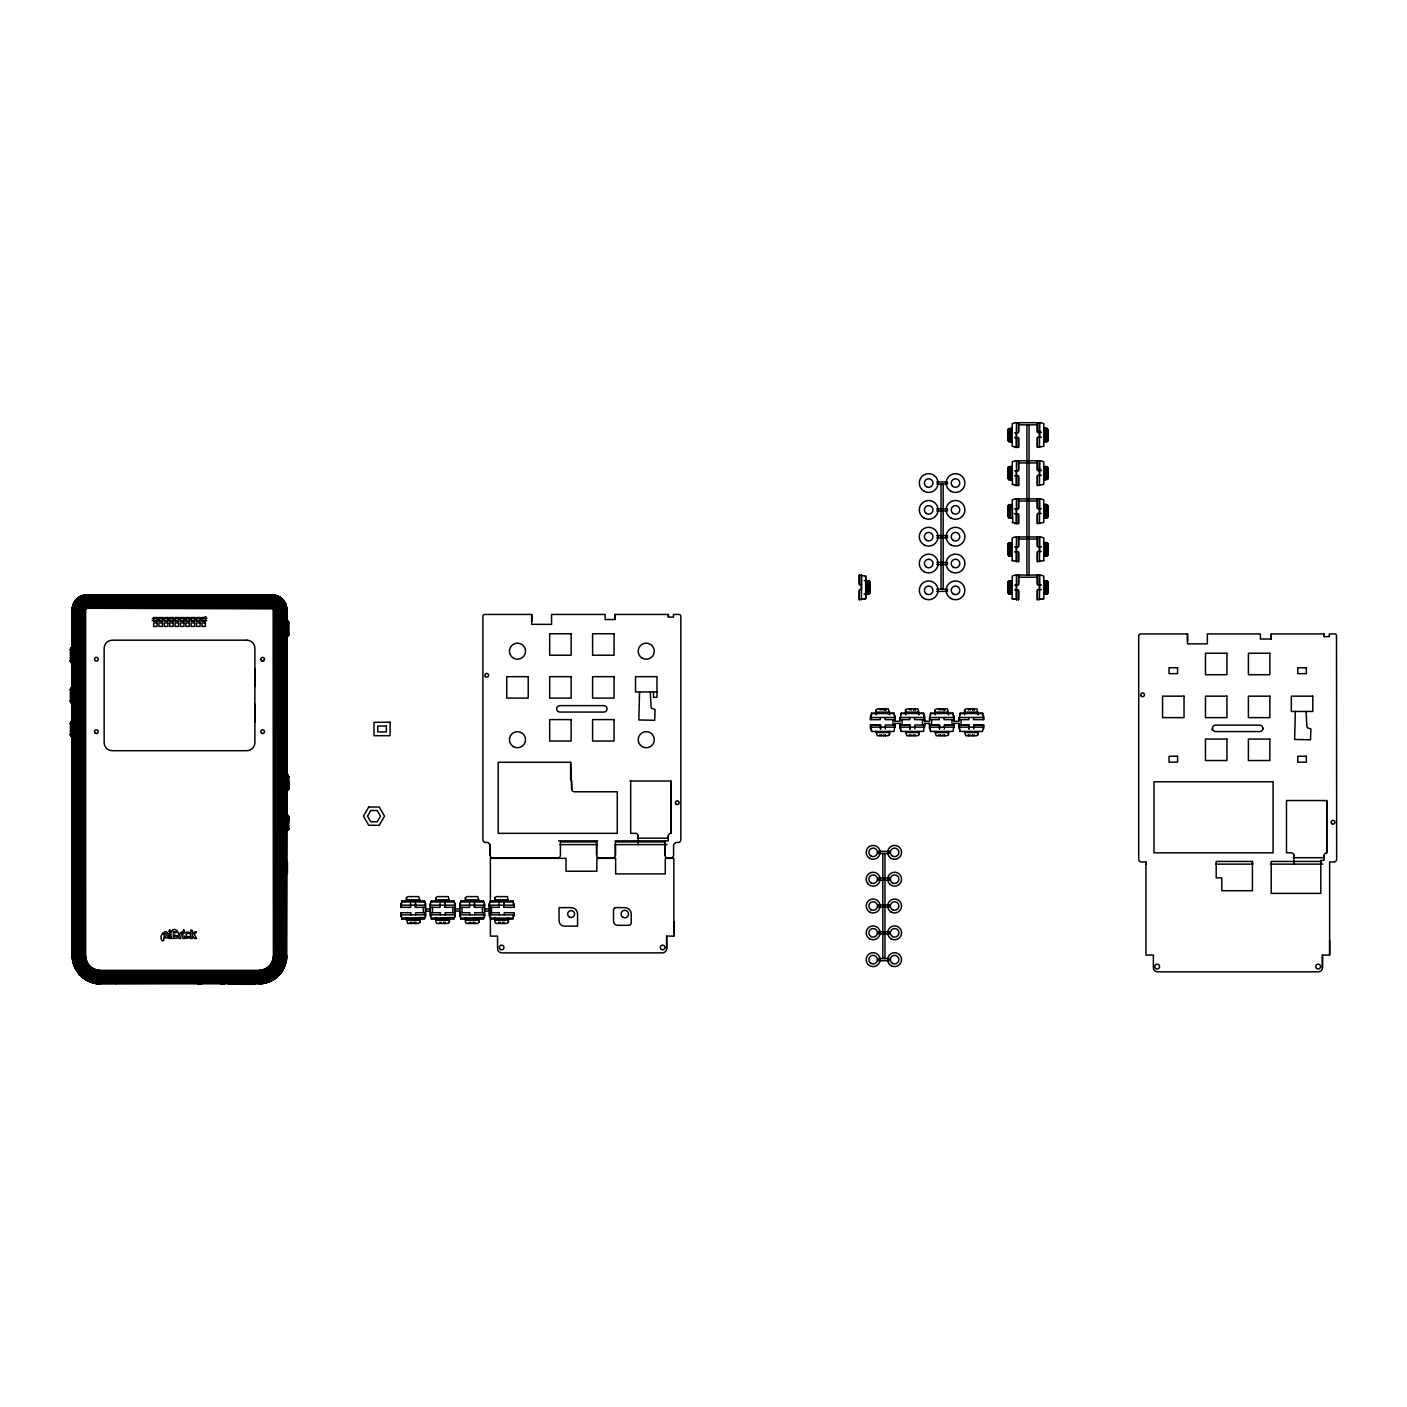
<?xml version="1.0" encoding="UTF-8"?>
<svg xmlns="http://www.w3.org/2000/svg" width="1407" height="1407" viewBox="0 0 1407 1407"><rect width="100%" height="100%" fill="white"/><g stroke="black" fill="none" stroke-linecap="round" stroke-linejoin="round"><path stroke-width="1.5" d="M74.378 740.768L74.378 717.165M74.378 707.246L74.378 683.644M74.378 667.006L74.378 643.404M254.896 722.002L254.896 704.291M254.896 686.598L254.896 668.888M273.38 956.355L273.169 608.862L86.988 608.264L85.634 609.618L85.651 956.355C85.88 963.689 92.334 970.144 99.668 970.355L259.38 970.355C266.714 970.144 273.169 963.689 273.38 956.355L286.764 957.006C286.395 971.551 273.204 984.144 258.642 983.792L100.389 983.792C85.352 984.144 71.845 970.707 72.232 955.634L72.302 609.618C71.95 601.721 79.144 594.651 86.988 594.862L274.224 595.02L281.418 598.204L285.691 603.972L287.028 621.261L288.699 622.896L286.553 623.319M286.553 774.571L288.646 777.033L286.553 776.084L286.465 635.894L288.699 634.047L286.553 634.047M286.553 622.158L288.646 622.879L286.553 620.698L286.764 608.598L286.799 609.618L274.066 609.618L272.202 607.613L86.988 607.613L85.211 608.686L84.983 955.634C84.772 963.865 92.159 971.252 100.389 971.041L258.642 971.041C266.89 971.252 274.259 963.865 274.066 955.634L274.066 609.618M286.553 776.084L286.553 634.645C291.39 633.097 284.794 639.956 288.699 634.276M286.272 607.648L287.028 621.261M286.782 828.6L286.518 956.989M286.817 827.685L286.817 818.03M286.817 787.445L286.817 777.79M287.028 776.119L286.553 620.628M286.817 633.22L286.817 623.565M286.272 874.363L287.345 873.272L287.345 862.28L286.272 860.943M286.553 817.485L288.699 817.485L286.553 814.811M287.485 776.189L287.485 774.782L287.485 790.453L286.553 790.664L288.699 788.518L286.553 787.99M288.699 623.195L288.699 634.575L287.485 636.509C285.867 626.994 291.108 622.281 287.028 620.698M286.553 828.213L288.699 828.213L286.553 830.904M288.699 817.361L287.485 815.022L287.485 830.693L288.699 828.547L286.553 830.833M288.699 777.262C285.111 768.574 291.284 786.302 288.488 789.45L288.646 788.201L287.485 790.453L288.699 788.5L287.89 790.136L287.89 775.046L288.699 777.139L286.553 777.262M287.89 634.539L287.89 636.263L287.89 621.103L288.646 622.527L286.553 621.648M288.224 828.635C284.812 833.876 292.287 814.161 286.553 814.882M288.224 817.08L288.224 815.62L288.224 830.095L288.699 828.459M288.224 788.395L288.224 789.855L288.224 775.38L288.224 776.84M288.224 634.469L288.224 635.929L288.224 621.437L288.224 622.896M288.488 828.547L288.488 829.69L288.488 816.025L288.488 817.168M288.488 776.928C288.998 775.978 288.558 776.33 286.553 775.574M288.488 634.381L288.488 635.507L288.488 621.859L288.488 622.984M410.598 903.329L410.598 907.339L400.819 907.339L401.892 900.902L424.422 900.902L425.494 903.593L425.494 916.467L424.422 919.14L401.892 919.14L400.819 912.703L410.879 912.703L410.879 914.849M400.819 907.339L400.819 903.593M401.892 919.07L401.892 918.067L424.422 917.54M406.447 900.902L406.447 897.684L407.784 896.611L418.794 896.611L419.866 900.902M415.434 907.339L415.434 903.329L415.434 907.339L425.494 907.339L425.494 903.593M419.849 920.213L419.849 917.54L419.849 922.359L418.512 923.432L407.52 923.432L406.447 917.54L406.447 920.213L419.866 920.213L419.866 922.359M424.422 902.52L424.422 900.99M430.313 916.467L430.313 903.593L431.386 900.902L453.916 900.902L454.989 903.593L454.989 916.467L453.916 919.14L431.386 919.14L430.313 912.703L440.373 912.703L440.373 914.849M430.313 903.593L430.313 907.339L440.11 907.339L440.11 903.329M431.386 919.07L431.386 918.067L453.916 917.54M435.959 900.902L435.959 897.684L437.296 896.611L448.288 896.611L449.361 900.902M444.946 907.339L444.946 903.329L444.946 907.339L454.989 907.339L454.989 903.593M449.361 922.359L449.361 920.213L435.959 920.213L435.959 917.54L435.959 922.359L437.032 923.432L448.024 923.432L449.361 922.359L449.361 917.54M453.916 902.52L453.916 900.99M459.825 916.467L459.825 903.593L460.898 900.902L483.428 900.902L484.5 903.593L484.5 916.467L483.428 919.14L460.898 919.14L459.825 912.703L469.885 912.703L469.885 914.849M459.825 903.593L459.825 907.339L469.621 907.339L469.621 903.329M460.898 919.07L460.898 918.067L483.428 917.54M465.453 900.902L465.453 897.684L466.807 896.611L477.8 896.611L478.872 900.902M474.44 907.339L474.44 903.329L474.44 907.339L484.5 907.339L484.5 903.593M478.872 922.359L478.872 920.213L465.453 920.213L465.453 917.54L465.453 922.359L466.526 923.432L477.536 923.432L478.872 922.359L478.872 917.54M483.428 902.52L483.428 900.99M490.41 917.54L489.337 912.703L499.379 912.703L499.379 914.849M503.952 907.339L503.952 903.329L503.952 907.339L514.012 907.339L512.939 900.902L490.41 900.902L489.337 903.593L489.337 916.467M665.019 841.931L615.404 841.931L615.404 855.227A2.691 2.691 0 0 1 612.713 857.918L599.312 857.918A2.691 2.691 0 0 1 596.621 855.227L596.621 841.931L560.408 841.931L560.408 855.227A2.691 2.691 0 0 1 557.735 857.918L492.819 857.918A2.691 2.691 0 0 1 490.128 855.227L490.128 844.622L487.983 842.476L485.573 842.476A2.691 2.691 0 0 1 482.9 839.786L482.9 616.319A1.882 1.882 0 0 1 484.764 614.437L531.705 614.437L531.705 624.356L551.562 624.356L551.562 614.437L605.151 614.437L605.151 619.537L614.912 619.537L614.912 614.437L668.378 614.437L668.378 617.128L673.478 617.128L673.478 614.437L678.965 614.437A1.882 1.882 0 0 1 680.847 616.319L680.847 839.786A2.691 2.691 0 0 1 678.156 842.476L675.747 842.476L673.601 844.622L673.601 855.227A2.691 2.691 0 0 1 670.928 857.918L667.709 857.918A2.691 2.691 0 0 1 665.019 855.227L665.019 840.858L665.019 855.227M494.965 900.902L494.965 897.684L496.302 896.611L507.294 896.611L508.367 900.902M508.367 922.359L508.367 920.213L494.965 920.213L494.965 917.54L494.965 922.359L496.038 923.432L507.03 923.432L508.367 922.359L508.367 917.54M512.939 917.54L512.939 919.14L490.41 919.14L490.41 918.067L512.939 918.067L514.012 912.703L504.216 912.703L504.216 914.849M512.939 902.52L512.939 900.902M514.012 907.339L514.012 903.593M531.705 621.683L531.705 614.437M570.609 779.97L570.609 762.277L498.184 762.277L498.184 833.349L617.268 833.349L617.268 791.772L574.355 791.772A2.691 2.691 0 0 1 571.682 789.098L570.609 762.277M596.621 855.227L596.621 841.931M614.912 619.537L614.912 614.437M615.404 855.227L615.404 844.622M630.688 781.043L630.688 833.349L635.507 833.349A2.691 2.691 0 0 1 638.198 836.039L638.198 844.622M490.375 905.862L490.375 936.112L497.568 936.112L497.568 948.582A4.291 4.291 0 0 0 501.859 952.873L662.363 952.873A4.291 4.291 0 0 0 666.654 948.582L666.654 936.112L673.847 936.112L673.847 921.638M629.931 781.043L670.928 781.043L670.928 833.349A2.691 2.691 0 0 0 668.237 836.039L668.237 838.185L637.564 838.185M668.378 617.128L668.378 614.437M864.144 598.643L865.745 598.643L865.674 576.114L865.745 598.643L859.308 599.716L859.308 589.656L861.453 589.656L861.453 575.041L861.453 599.716M859.308 583.764L859.308 575.041L865.428 576.114M864.144 594.088L870.036 593.015L870.036 582.023L868.963 580.669L864.144 580.669M870.458 728.756L870.458 725.01L880.518 725.01L880.518 729.019L880.518 725.01L870.458 725.01L871.531 731.447L894.061 731.447L895.133 723.391L899.97 723.391L901.043 731.447L923.572 731.447L924.645 723.391L929.482 723.391L930.555 731.447L953.084 731.447L954.157 723.391L958.976 723.391L960.049 731.447L982.578 731.447L983.651 725.01L973.873 725.01L973.873 729.019M880.254 717.5L880.254 719.645L870.458 719.645L871.531 713.279L894.078 713.191L895.133 721.246L899.97 721.246L901.043 713.279L923.572 713.191L924.645 721.246L929.482 721.246L930.555 713.279L953.084 713.191L954.157 721.246L958.976 721.246L960.049 713.279L982.578 713.191L983.651 719.645L973.591 719.645L973.591 717.5M871.531 731.359L871.531 730.374M871.531 714.809L871.531 713.279M876.104 714.809L876.104 709.99L877.44 708.899L888.433 708.899L889.505 714.809M880.114 709.99L880.114 708.899L881.732 708.899L881.732 709.99M883.877 735.738L883.877 734.665M885.091 717.5L885.091 719.645L895.151 719.645M885.478 735.738L885.478 734.665M876.104 731.447L877.177 735.738L888.169 735.738L889.505 734.665L889.505 731.447M894.078 714.809L894.078 713.279M895.133 723.391L895.133 727.155L870.458 727.155M899.97 728.756L899.97 723.391M901.043 731.359L901.043 730.374M901.043 714.809L901.043 713.279M905.598 714.809L905.598 709.99L906.952 708.899L917.944 708.899L919.017 714.809M909.626 709.99L909.626 708.899L911.244 708.899L911.244 709.99M913.389 735.738L913.389 734.665M914.585 717.5L914.585 719.645L924.645 719.645M914.99 735.738L914.99 734.665M905.598 731.447L906.671 735.738L917.681 735.738L919.017 734.665L919.017 731.447M923.572 714.809L923.572 713.279M924.645 723.391L924.645 727.155L899.97 727.155M929.482 728.756L929.482 723.391M930.555 731.359L930.555 730.374M930.555 714.809L930.555 713.279M935.11 714.809L935.11 709.99L936.446 708.899L947.456 708.899L948.511 714.809M939.137 709.99L939.137 708.899L940.738 708.899L940.738 709.99M942.883 735.738L942.883 734.665M944.097 717.5L944.097 719.645L954.157 719.645M944.502 735.738L944.502 734.665M935.11 731.447L936.183 735.738L947.175 735.738L948.511 734.665L948.511 731.447M953.084 714.809L953.084 713.279M954.157 723.391L954.157 727.155L929.482 727.155M958.976 728.756L958.976 723.391M960.049 731.359L960.049 730.374M960.049 714.809L960.049 713.279M964.622 714.809L964.622 709.99L965.958 708.899L976.95 708.899L978.023 714.809M968.632 709.99L968.632 708.899L970.25 708.899L970.25 709.99M972.395 735.738L972.395 734.665M973.996 735.738L973.996 734.665M964.622 731.447L965.694 735.738L976.687 735.738L978.023 734.665L978.023 731.447M982.578 714.809L982.578 713.279M983.651 719.645L983.651 715.882M1012.143 594.106L1008.925 594.106L1007.852 592.752L1007.852 581.759L1012.143 580.686M1012.143 556.011L1008.925 556.011L1007.852 554.675L1007.852 543.665L1012.143 542.592M1012.143 517.917L1008.925 517.917L1007.852 516.58L1007.852 505.588L1012.143 504.515M1012.143 466.421L1007.852 467.493L1007.852 478.486L1008.925 479.822L1012.143 479.822M1012.143 441.745L1008.925 441.745L1007.852 440.409L1007.852 429.399L1012.143 428.326M1008.925 594.106L1008.925 580.686M1008.925 556.011L1008.925 542.592M1008.925 517.917L1008.925 504.515M1008.925 479.84L1008.925 466.421M1008.925 441.745L1008.925 428.326M1018.58 591.01L1018.58 599.734L1012.143 598.661L1012.231 576.131L1014.834 575.058L1041.11 575.058L1043.801 576.131L1043.801 598.661L1037.364 599.734L1037.364 590.747M1013.216 560.566L1012.143 560.566L1012.231 538.037L1014.834 536.964L1041.11 536.964L1043.801 538.037L1043.801 560.566L1037.364 561.639L1037.364 552.652M1012.811 522.489L1012.231 499.942L1014.834 498.869L1041.11 498.869L1043.801 499.942L1043.801 522.472L1037.364 523.562L1037.364 514.575M1012.46 484.395L1012.231 461.865L1014.834 460.793L1041.11 460.793L1043.801 461.865L1043.801 484.395L1037.364 485.468L1037.364 476.481M1016.434 585.119L1016.434 599.734L1016.434 575.058M1016.434 547.024L1016.434 561.639L1016.434 536.964M1016.434 508.929L1016.434 523.545L1016.434 498.869M1016.434 470.853L1016.434 485.468L1016.434 460.793M1016.434 432.758L1016.434 447.373L1016.434 422.698M1012.143 560.566L1018.58 561.639L1018.58 552.916M1018.58 514.839L1018.58 523.545L1012.143 522.489M1018.58 476.744L1018.58 485.468L1012.143 484.395M1018.58 438.65L1018.58 447.373L1012.143 446.3L1012.231 423.771L1014.834 422.698L1041.11 422.698L1043.801 423.771L1043.801 446.3L1037.364 447.373L1037.364 438.386M1026.899 575.023L1026.899 424.808M1029.045 575.023L1029.045 424.808M1037.364 599.734L1037.364 589.674L1041.391 589.674M1037.364 583.764L1037.364 575.058L1037.364 584.837L1041.391 584.837M1037.364 561.639L1037.364 551.579L1041.391 551.579M1037.364 545.687L1037.364 536.946L1037.364 546.76L1041.391 546.76M1037.364 523.562L1037.364 513.502L1041.391 513.502M1037.364 507.593L1037.364 498.869L1037.364 508.666L1041.391 508.666M1037.364 485.468L1037.364 475.408L1041.391 475.408M1037.364 447.373L1037.364 437.313L1041.391 437.313M1037.364 424.879L1037.364 431.421L1040.758 431.421M1039.509 589.674L1039.509 575.058L1039.509 599.734M1039.509 551.579L1039.509 536.964L1039.509 561.639M1039.509 513.502L1039.509 498.869L1039.509 523.545M1039.509 475.408L1039.509 460.793L1039.509 485.468M1039.509 437.313L1039.509 422.698L1039.509 447.373M1045.401 466.421L1045.401 479.822L1045.401 466.421L1048.092 467.757L1048.092 478.749L1043.801 479.84M1043.801 594.106L1047.019 594.106L1047.019 580.686L1043.801 580.686M1043.801 556.011L1047.019 556.011L1047.019 542.592L1043.801 542.592M1043.801 517.917L1047.019 517.917L1047.019 504.515L1043.801 504.515M1047.019 479.822L1047.019 466.421M1043.801 441.745L1047.019 441.745L1047.019 428.326L1043.801 428.326M1047.019 594.106L1048.092 593.033L1048.092 582.023L1047.019 580.686M1047.019 556.011L1048.092 554.938L1048.092 543.946L1047.019 542.592M1047.019 517.917L1048.092 516.844L1048.092 505.852L1047.019 504.515M1047.019 441.745L1048.092 440.672L1048.092 429.663L1047.019 428.326M1145.931 864.127L1145.931 861.981L1141.376 861.981A2.691 2.691 0 0 1 1138.703 859.29L1138.703 635.823A1.882 1.882 0 0 1 1140.567 633.941L1187.508 633.941L1187.508 643.861L1207.364 643.861L1207.364 633.941L1260.408 633.941L1260.408 639.042L1271.26 639.042L1271.26 633.941L1324.18 633.941L1324.18 636.615L1329.281 636.615L1329.281 633.941L1334.768 633.941A1.882 1.882 0 0 1 1336.509 635.102L1336.65 859.29A2.691 2.691 0 0 1 1333.959 861.981L1329.65 861.981L1329.65 955.072L1322.457 955.072L1322.457 967.559A4.291 4.291 0 0 1 1318.166 971.85L1157.662 971.85A4.291 4.291 0 0 1 1153.371 967.559L1153.371 955.072L1145.931 955.072L1145.931 861.981M1187.508 641.187L1187.508 633.941M1252.423 861.436L1252.423 890.719L1221.821 890.719L1221.821 877.845L1216.211 877.845L1216.211 861.436L1252.423 861.436L1252.423 864.127M1271.26 639.042L1271.26 633.941M1293.367 857.69L1324.04 857.69L1324.04 855.544A2.691 2.691 0 0 1 1326.731 852.853L1326.731 800.548L1286.49 800.548L1286.49 852.853L1291.327 852.853A2.691 2.691 0 0 1 1293.789 854.506L1294 864.127M1324.18 636.615L1324.18 633.941M1326.731 852.853L1326.731 800.548M1329.65 955.072L1329.65 940.597M284.97 602.917L281.418 598.204L275.983 595.601L272.325 608.299L274.224 595.02L283 599.699L285.691 603.972L286.799 609.618C286.817 602.53 281.33 595.689 274.031 595.249L275.913 595.865M285.498 956.953L285.674 606.786M286.237 955.634L285.41 962.335M81.36 596.674L86.003 595.231C78.511 594.792 72.021 602.266 72.478 609.618L72.249 955.634L75.063 967.611M82.573 597.201L76.224 602.02L73.815 609.618L73.815 955.634C72.9 969.581 82.204 982.156 97.628 983.651L98.947 970.302M275.772 596.392L86.988 595.882C80.48 597.219 73.903 602.319 74.131 609.618L74.131 955.634C73.78 969.652 86.355 982.244 100.389 981.893L258.642 981.893C272.677 982.244 285.252 969.652 284.9 955.634L284.9 609.618L282.561 602.196L276.247 597.834M99.668 970.355L99.018 983.739L100.389 983.739L100.389 971.041M260.823 659.373L262.212 661.061L264.41 659.953M272.061 608.264L272.782 594.88L85.528 594.932L78.475 597.57L73.586 603.796L85.739 609.09L73.164 605.731L74.659 602.108L85.862 608.862L74.976 601.141L78.194 597.764M285.762 956.953L284.619 963.514M285.902 958.308L286.237 609.618M96.309 983.176L97.646 983.458L92.264 982.438M72.513 608.615L85.669 609.354L73.815 604.94L72.847 608.651L72.513 956.989M72.496 723.603L70.35 723.603L72.496 720.929M72.496 649.243L70.35 649.717L72.496 647.167L70.35 649.313L72.496 649.841M286.553 775.151L288.699 776.717L288.646 788.975L286.553 789.661M286.553 816.324L288.646 816.57L288.488 828.846M288.646 829.198L286.553 829.884M285.234 959.574L285.392 958.255M286.254 959.715L286.817 955.634L274.066 955.634M72.496 721.932L70.35 723.497L72.496 721.51M96.116 969.74L92.229 982.561L94.902 983.247L97.646 983.599L96.256 983.475L98.226 970.214M72.759 607.648L73.533 606.822L85.669 609.354M76.98 600.261L73.516 609.618L73.516 955.634L76.664 968.315M285.709 959.644L282.631 969.159M284.671 965.835L286.307 959.732M72.496 688.41L70.35 689.747L72.496 690.081M72.496 722.442L70.35 723.268L71.564 721.193L72.496 721L70.35 723.374L72.496 723.005M96.256 983.475L94.902 983.247L97.523 970.091M95.06 982.491L97.013 982.965M272.325 608.299L275.069 595.179L281.418 598.204L273.327 608.053M81.993 976.88L74.94 967.664L72.267 956.936L72.373 609.618C71.634 605.731 75.732 598.045 77.983 599.98M72.461 646.833L72.249 608.879L73.815 603.884M96.802 969.933L93.566 982.877L87.85 980.609M70.403 689.448L72.496 689.483M70.35 723.18L70.403 735.333L72.496 737.022L70.35 734.876L72.496 734.331M285.515 962.353L284.302 966.257M275.702 596.638L277.425 597.254L272.061 596.146L86.988 596.146M286.307 608.633L284.654 601.95L273.169 608.862L283.845 601.299L276.036 595.425L277.812 596.375M276.036 595.46L272.061 594.862L272.202 607.613M92.651 982.702L93.003 981.488L100.653 982.508M73.094 604.676L72.249 609.618L84.983 609.618M91.965 982.491L93.003 981.488M283.493 965.923L284.372 963.426M94.093 968.966L88.36 981.066L91.367 981.435M277.935 596.093L272.571 608.369L276.915 595.952L280.503 597.658L277.689 596.674M90.91 982.139L95.43 969.511M283.739 964.604L283.458 965.343C286.008 969.054 278.533 975.754 274.84 978.428M284.724 964.956L284.091 966.169M284.865 965.906L272.536 960.594M283.95 964.674C282.42 966.926 279.676 974.699 283 969.37L282.068 968.843M272.272 961.28L284.355 967.119L283.423 966.697L284.214 964.78L278.762 973.855M73.621 604.869L74.114 602.935M275.614 596.937L86.988 596.445L79.777 599.4L76.224 604.043L74.87 609.618L74.87 955.634C74.518 969.265 86.759 981.488 100.389 981.154L258.642 981.154C272.29 981.488 284.513 969.265 284.179 955.634L284.179 609.618C284.337 603.128 278.533 597.342 272.061 597.5L86.988 597.5C78.739 601.809 79.601 594.176 77.139 600.42M76.242 604.94L75.275 609.618L75.275 955.634C74.94 969.054 86.97 981.084 100.389 980.749L258.642 980.749C272.079 981.084 284.108 969.054 283.774 955.634L283.774 609.618C283.915 603.357 278.322 597.746 272.061 597.905L86.179 597.922L80.234 600.05L75.872 604.781M90.224 981.4L92.88 981.928M283.264 968.79L284.443 965.73M90.611 967.541L82.538 977.39L89.608 981.646L94.744 969.265M89.626 981.629L92.299 982.332M283.915 966.099L282.807 970.109L271.305 963.215M273.96 595.777L283.247 601.721M88.834 981.295L89.344 980.151L80.48 973.679M283.827 967.524L278.305 975.35L281.681 971.621M75.046 602.354L77.455 599.4L86.038 608.668L75.573 600.244L73.357 606.786M278.463 597.254L272.8 608.492L280.556 597.57L279.835 598.608L277.513 597.06M93.442 968.632L87.128 980.45L88.465 980.855M282.772 968.526L282.103 969.687L282.789 968.526M73.938 602.847L74.782 603.286L76.33 600.947M70.403 649.207L72.496 648.17M280.943 972.167L283.141 968.719M283.493 968.913L282.789 970.109M90.488 966.556L81.483 976.493L86.214 979.29L85.176 978.393M92.809 968.28L85.915 979.764L85.634 978.393M75.099 602.389L74.976 601.141M85.845 979.677L87.902 980.503M273.099 607.894L279.43 597.5M282.526 969.933L281.769 971.692M72.496 687.654L70.35 689.659L72.021 687.443L70.35 689.536L72.496 688.92M281.593 970.953L282.315 969.81M281.629 970.056L280.239 971.639M85.51 978.568L82.696 977.197M276.616 976.247L282.402 970.531M92.194 967.893L84.754 979.026L89.151 980.556M112.384 981.33L111.399 981.998M280.609 971.92L281.541 970.918M84.332 978.744L84.367 977.232M280.521 972.853L282.016 971.235L270.918 963.83M279.659 598.854L273.767 597.236M83.629 978.234L91.209 967.998M279.975 973.134L280.802 972.061M280.872 598.766L280.855 597.764M279.676 974.066L280.732 973.028M279.43 972.677L273.574 977.971M279.219 974.277L280.116 973.239M75.855 600.56L77.684 598.168L85.721 608.053M85.422 608.352L76.295 599.628M280.415 973.503L279.254 972.905M281.734 599.241L273.011 608.668L282.737 599.646M258.642 971.041L258.642 983.774C266.292 983.862 276.106 979.958 279.36 973.785M279.096 974.154L277.689 975.526M271.445 979.571L278.779 975.033M278.973 974.453L270.074 965.976M89.503 966.521C83.593 976.546 69.647 979.184 88.483 965.413M82.011 975.913L81.201 974.822L83.171 976.616M235.848 982.719L234.776 983.792L234.776 982.719M274.699 978.217L278.533 975.561L277.812 974.84M278.287 975.262L275.192 978.023M282.825 599.558L280.697 598.995L283.458 600.244L283.95 602.389L281.4 599.611M277.337 976.282L279.219 974.682M88.975 965.976L79.636 974.365M277.46 976.423L276.476 976.089L277.513 976.476M77.051 598.977L81.536 597.06M77.79 599.769L79.214 598.608M79.091 599.927L75.89 603.867L74.483 609.618L74.483 955.634C74.149 969.476 86.548 981.875 100.389 981.523L258.642 981.523C272.501 981.875 284.9 969.476 284.548 955.634L284.548 609.618L283.159 603.867L279.94 599.927M276.159 976.95L278.111 975.966M283.405 600.367L273.609 608.352M254.087 983.247L252.75 984.337L241.758 984.337L240.685 983.247M78.3 973.064L79.003 971.498M276.018 976.792L266.591 981.822M276.264 977.091L274.066 978.709M275.455 976.933L269.528 980.925M78.317 598.96L81.289 596.515M88.008 964.815L77.79 972.395L77.403 970.056M274.629 977.267C272.272 978.076 275.772 979.518 276.476 977.355L268.42 967.541M284.003 601.194L284.742 603.04M273.486 977.425L274.945 978.586M258.642 983.792L268.983 981.822L274.77 978.322M88.131 963.83L76.98 971.27L76.295 970.074L87.744 963.215M273.908 978.058L271.938 979.272M265.606 968.632L271.92 980.45L274.488 978.903M78.81 598.028L84.103 595.143L86.724 608.299L84.983 595.003L86.988 594.862L86.988 607.613M79.091 598.432L85.141 596.269M272.835 979.29L273.978 978.568M274.224 978.92L271.868 980.362M76.541 970.584L85.071 978.568M272.043 979.465L273.978 979.237M272.466 978.674L265.184 981.699M79.988 599.716C90.857 615.861 85.51 605.327 79.531 597.342M75.872 969.458L76.769 968.966L74.061 962.23M75.345 968.262L87.375 962.581M285.111 602.847L273.292 609.09L286.254 605.626L286.448 608.633M270.443 980.573L271.657 979.958M270.584 980.855L270.971 980.046M270.883 979.852L269.757 981.488M271.252 980.591L265.079 981.98M84.895 604.817L81.747 609.618L81.747 955.634C81.5 965.589 90.435 974.523 100.389 974.277L258.642 974.277C268.614 974.523 277.548 965.589 277.302 955.634L276.704 607.208L272.061 604.377L86.988 604.377L83.629 606.47L82.38 609.618L82.38 955.634C82.134 965.255 90.769 973.873 100.389 973.644L258.642 973.644C268.28 973.873 276.898 965.255 276.669 955.634L276.141 607.49L272.061 605.01L85.44 605.274M80.34 596.814L82.116 595.917M74.606 966.31L74.976 967.647L87.058 961.931M286.201 608.651C260.488 611.007 282.526 606.786 284.953 605.028L284.249 603.286M269.265 980.345L270.689 981.084L264.956 968.966M74.694 967.119L73.023 961.069M270.25 980.169L262.634 982.473M270.513 980.732L259.996 983.176M285.463 603.796L273.89 608.809M75.31 966.011L76.242 968.526M75.345 965.448L74.378 966.398L86.759 961.28M74.395 966.398L75.908 968.719M264.006 982.807L268.913 981.629M86.495 960.594L73.938 965.096L73.463 962.37M284.865 602.97L286.149 605.661M284.161 605.309L285.234 609.618L285.234 955.634C285.586 969.828 272.852 982.561 258.642 982.209L116.218 982.209M73.762 964.657L74.606 965.73M82.38 596.674L85 595.249L84.103 595.794M267.348 982.068L265.325 982.983L262.23 969.933M74.184 965.906L73.445 963.795L86.284 959.908M265.73 981.822L266.697 982.561M284.742 606.048L285.885 605.731L286.113 607.683M265.36 982.385L266.662 982.033M286.553 790.083L287.485 789.907M639.534 691.963L638.848 719.979L654.695 720.278L655.099 709.533L652.954 708.723A1.882 1.882 0 0 1 651.072 706.842L650.263 691.963M1295.337 711.45L1294.651 739.484L1310.497 739.783L1310.902 729.019L1308.756 728.228A1.882 1.882 0 0 1 1306.874 726.346L1306.065 711.45M264.973 981.506L266.011 982.807M73.094 962.476L86.091 959.205M83.206 596.163L84.139 595.935M83.277 596.392L85.088 595.777M73.041 962.124L73.322 959.451L73.34 960.735M262.019 982.965L265.307 982.93M273.38 609.354L286.483 606.61M263.988 982.491L265.307 982.192M273.398 609.618L286.465 607.631M72.795 961.122L85.933 958.501M263.9 981.98L116.218 982.508M264.094 983.001L99.035 983.44M286.553 635.208L287.485 635.12M286.553 829.374L287.485 829.286M85.792 957.798L72.548 959.75L72.408 958.255L73.762 959.381L72.724 960.858L73.445 963.795M72.619 959.539L73.041 960.805M286.606 607.613L285.216 604.94M287.89 788.483L286.553 788.588L286.729 815.462L287.028 774.624M287.89 828.705L286.553 828.811M282.789 608.141L282.877 955.634C283.212 968.579 271.604 980.187 258.642 979.87L100.389 979.87C87.445 980.187 75.837 968.579 76.154 955.634L76.154 609.618C76.013 603.832 81.201 598.643 86.988 598.784L272.061 598.784L277.689 600.367L281.664 604.623L283.335 609.618L283.335 955.634C283.669 968.825 271.85 980.644 258.642 980.31L100.389 980.31C87.199 980.644 75.38 968.825 75.697 955.634L75.697 609.618C75.556 603.585 80.955 598.186 86.988 598.327L272.835 598.362L279.764 601.369L283.229 608.07M70.403 734.56L72.496 734.929M261.333 982.877L262.669 982.719M259.767 982.737C264.657 987.89 261.509 972.589 260.823 970.214M85.036 595.46L273.046 595.284M85.106 596.005L275.069 595.179L272.782 594.88M85.282 597.236L272.94 596.797M72.496 647.431L70.35 649.313L72.496 648.68M286.553 636.456L288.699 634.575L286.553 636.14M286.553 790.4L288.699 788.325L286.553 789.151L286.412 815.462L288.699 816.957L286.553 815.814M286.553 830.64L288.699 828.741L286.553 830.323M100.389 982.983L262.036 983.124M72.373 958.396L85.704 957.077M72.496 647.748L70.35 649.366L70.403 661.554L72.496 663.26L70.35 661.114L72.496 660.569M72.496 687.988L70.35 689.553L70.403 701.794L72.496 703.482L70.35 701.337L72.496 700.809M261.315 982.649L116.218 982.772M259.785 983.44L260.928 983.37M85.651 956.355L72.267 956.936L72.461 958.237M86.003 595.284L86.988 595.073M259.996 982.983L258.642 983.001L259.767 982.948M258.642 983.387L260.014 983.352M258.642 983.581L259.803 983.563M86.988 594.88L85.968 594.897L86.988 608.264M1018.58 424.826L1037.364 424.808M1014.57 432.758L1018.58 432.758L1018.58 422.698L1018.58 431.685M1041.391 432.494L1037.364 432.494L1037.364 422.663M1014.553 437.577L1018.58 437.577L1018.58 447.373L1014.834 447.373M1018.58 462.938L1037.364 462.938L1037.364 469.498L1040.758 469.498M1014.57 470.853L1018.58 470.853L1018.58 460.793L1018.58 469.78M1041.391 470.571L1037.364 470.571L1037.364 460.793M1014.553 475.672L1018.58 475.672L1018.58 485.468L1014.834 485.468M936.728 481.968L947.456 481.968L947.456 484.114L936.728 484.114M1018.58 501.015L1037.364 501.015M936.728 508.789L947.456 508.789L947.456 510.934L936.728 510.934M1014.57 508.929L1018.58 508.929L1018.58 498.869L1018.58 507.857M1014.553 513.766L1018.58 513.766L1018.58 523.545L1014.834 523.545M936.728 535.627L947.456 535.627L947.456 537.773L936.728 537.773M1018.58 539.092L1037.364 539.074M1014.57 547.024L1018.58 547.024L1018.58 536.929L1018.58 545.951M1014.553 551.843L1018.58 551.843L1018.58 561.639M1042.728 560.566L1043.801 560.566M936.728 562.448L947.456 562.448L947.456 564.594L936.728 564.594M1018.58 577.204L1037.364 577.204M861.453 584.837L859.308 584.837L859.308 575.041M1014.57 585.119L1018.58 585.119L1018.58 575.058L1018.58 584.046M936.728 589.269L947.456 589.269L947.456 591.415L936.728 591.415M1014.553 589.938L1018.58 589.938L1018.58 599.734M86.988 596.761L272.061 596.761M1042.182 598.661L1043.801 598.661M1012.143 598.661L1013.761 598.661M152.202 618.464L206.847 618.464M152.202 620.61L206.847 620.61M656.981 691.963L635.507 691.963L635.507 676.661L656.981 676.661L656.981 697.327L653.481 697.327L653.481 691.963M889.505 712.118L876.104 712.135L876.104 709.972M919.017 712.118L905.598 712.135L905.598 709.972M948.529 712.118L935.11 712.135L935.11 709.972M978.023 712.118L964.622 712.135L964.622 709.972M871.531 713.507L894.078 713.507M901.043 713.507L923.572 713.507M930.555 713.507L953.084 713.507M960.049 713.507L982.578 713.507M870.458 717.5L895.151 717.482M924.645 717.482L899.97 717.5L899.97 719.645L909.766 719.645L909.766 717.5M954.157 717.482L929.482 717.5L929.482 719.645L939.26 719.645L939.26 717.5M983.651 717.482L958.976 717.5L958.976 719.645L968.772 719.645L968.772 717.5M895.133 725.01L885.355 725.01L885.355 729.019M899.97 725.01L910.03 725.01L910.03 729.019L910.03 725.01L902.116 725.01L902.116 719.645M924.645 725.01L914.849 725.01L914.849 729.019M929.482 725.01L939.542 725.01L939.542 729.019L939.542 725.01L931.627 725.01L931.627 719.645M944.361 725.01L954.157 725.01L944.361 725.01L944.361 729.019M958.976 725.01L969.036 725.01L969.036 729.019L969.036 725.01L961.122 725.01L961.122 719.645M973.873 725.01L983.651 725.01L983.651 728.756M958.976 727.155L983.651 727.155M876.104 732.519L889.505 732.519L889.505 734.665M905.598 732.519L919.017 732.519L919.017 734.665M935.11 732.519L948.511 732.519L948.511 734.665M964.622 732.519L978.023 732.519L978.023 734.665M558.649 840.858L597.711 840.858M615.088 840.858L668.237 840.858L668.237 836.039M560.021 844.622L597.166 844.622M614.63 844.622L667.059 844.622M1215.824 864.127L1252.969 864.127M1270.433 864.127L1322.861 864.127M419.866 899.829L406.447 899.829L406.447 897.684M449.361 899.829L435.959 899.829L435.959 897.684M478.872 899.829L465.453 899.829L465.453 897.684M508.367 899.829L494.965 899.829L494.965 897.684M401.892 901.975L424.422 901.975M431.386 901.975L453.916 901.975M460.898 901.975L483.428 901.975M490.41 901.975L512.939 901.975M400.819 905.193L425.494 905.193M430.313 905.193L454.989 905.193M459.825 905.193L484.5 905.193M489.337 905.193L514.012 905.193M425.494 908.957L430.313 908.957M454.989 908.957L459.825 908.957M484.5 908.957L489.337 908.957M425.494 911.103L430.313 911.103M454.989 911.103L459.825 911.103M484.5 911.103L489.337 911.103M400.819 914.849L425.494 914.849M430.313 914.849L454.989 914.849M459.825 914.849L484.5 914.849M489.337 914.849L514.012 914.849M84.983 955.634L72.249 955.634L72.373 734.436M100.653 982.209C90.505 982.42 80.604 976.212 76.365 966.996M100.653 982.772L91.244 981.189L83.031 976.792M228.215 983.792L243.147 983.792M251.519 983.792L255.705 983.792L254.632 982.719M286.553 622.721L287.89 622.826M72.496 661.167L70.35 660.692M72.496 701.407L70.35 700.932M286.553 776.664L287.89 776.77M286.553 816.887L287.89 816.992M100.389 983.159L96.995 983.124M264.147 983.247L261.526 970.091M72.496 661.73L70.403 661.009L72.496 662.662M72.496 701.97L70.403 701.249L72.496 702.902M72.496 735.509L70.403 734.771L72.496 736.758M72.496 662.24L70.403 660.798L72.496 662.996M72.496 702.48L70.403 701.038L72.496 703.219M72.496 736.002L70.35 734.665L72.496 736.441M97.663 983.405L99.018 983.493M273.327 957.077L286.659 958.396M286.553 620.909L287.485 621.085M286.553 815.075L287.485 815.269M272.905 597.148L275.526 597.236M96.379 982.719L97.716 982.877L96.274 983.44M72.935 607.683L73.006 955.634M73.375 607.736L85.634 609.618M273.239 957.798L286.5 959.75M96.344 982.913L89.837 981.119M273.116 958.501L286.254 961.122M105.49 981.998L104.505 981.33M73.305 606.769L73.815 606.874M274.981 595.566L275.878 595.952M272.958 959.205L285.955 962.476M92.827 982.104L92.44 981.822M72.83 605.643L74.008 605.977M272.765 959.908L285.551 963.795M92.598 981.347L88.905 979.923M276.722 596.498L278.551 597.078M88.606 980.573L89.907 980.925M89.239 980.362L88.219 979.87M86.126 979.448L89.081 980.732M284.056 967.647L271.991 961.931M277.601 596.849L279.325 597.676M88.553 980.679L86.319 979.114M87.48 979.782L88.694 980.38M85.211 608.686L74.782 603.286M271.657 962.581L283.475 968.895M278.621 596.937L280.345 597.887M86.812 979.782L81.747 976.194M279.29 597.729L280.837 598.819L279.975 598.397M279.061 598.098L279.958 598.432M84.789 978.094L83.435 977.091M271.023 964.815L281.259 972.395M280.116 598.204L281.013 598.608M279.835 598.608L281.242 599.787M270.566 965.413L280.415 973.486M82.485 976.3L81.483 975.631M81.184 975.948L80.111 974.875M269.546 966.521L278.551 975.526M80.92 975.104L79.724 974.277M81.201 974.822L75.855 967.225M268.561 966.556L277.548 976.476M281.681 600.613L283.036 601.862M76.928 970.355L80.111 974.013M76.277 968.526L79.39 973.697M79.284 972.29L77.614 969.915M79.425 972.835L78.599 971.797M267.822 967.998L275.42 978.234L274.259 978.991L266.838 967.893M274.471 977.056L275.35 978.252M74.571 966.328L78.423 971.92M78.053 970.566L76.101 967.119M85.95 607.894L79.443 597.219M266.24 968.28L273.099 979.782M76.136 969.317L75.96 969.405M283.95 602.389L285.709 605.784M76.259 969.247L75.503 967.4M75.169 967.559L75.679 968.843M86.724 608.299L82.257 596.322M81.448 596.849L86.46 608.369L83.013 595.46M264.287 969.265L269.423 981.629M75.134 966.099L74.501 964.411M284.478 605.203L283.053 601.844L285.023 605.977M74.254 964.973L74.747 966.257M74.694 964.34L75.134 965.536M263.619 969.511L268.139 982.139M74.606 964.85L73.533 960.963M267.436 982.332L266.415 981.629L266.714 982.596M262.933 969.74L266.82 982.561M73.78 963.285L73.182 960.77M285.234 605.925L285.463 606.822M73.639 962.335L73.146 958.308M73.727 960.664L73.991 961.913M73.78 960.928L73.252 609.618M73.164 961.051L72.812 955.634M262.107 983.563L260.911 983.071M285.902 607.701L286.026 609.618M285.674 607.736L285.762 608.668M260.102 970.302L261.403 983.634M72.847 956.989L72.935 958.325M259.38 970.355L260.031 983.739M870.458 715.882L870.458 719.645M514.012 912.703L514.012 916.467M489.337 903.593L489.337 907.339L499.116 907.339L499.116 903.329M484.5 916.467L484.5 912.703L474.704 912.703L474.704 914.849M460.898 900.902L460.898 902.52M454.989 916.467L454.989 912.703L445.21 912.703L445.21 914.849M431.386 900.902L431.386 902.52M425.494 916.467L425.494 912.703L415.698 912.703L415.698 914.849M401.892 900.902L401.892 902.52M72.355 662.169L72.373 688.445M72.373 703.781L72.373 723.497M1324.04 855.544L1324.04 860.363L1320.821 860.363L1320.821 893.392L1271.207 893.392L1271.207 861.436L1320.821 861.436L1320.821 864.127M1322.457 955.072L1322.457 967.559M1294 855.544L1294 857.69M1048.092 429.68L1048.092 440.672M1048.092 467.757L1048.092 478.767M1048.092 505.852L1048.092 516.844M1048.092 543.946L1048.092 554.938M1048.092 582.023L1048.092 593.033M1007.852 429.399L1007.852 440.391M1007.852 467.493L1007.852 478.486M1007.852 505.588L1007.852 516.58M1007.852 543.665L1007.852 554.675M1007.852 581.759L1007.852 592.752M969.986 734.665L969.986 735.738M968.368 734.665L968.368 735.738M954.157 715.882L954.157 721.246M952.011 719.645L952.011 725.01M943.165 484.114L943.165 589.269M941.019 484.114L941.019 589.269M940.474 734.665L940.474 735.738M938.856 734.665L938.856 735.738M924.645 715.882L924.645 721.246M922.5 719.645L922.5 725.01M910.962 734.665L910.962 735.738M909.362 734.665L909.362 735.738M895.151 715.882L895.133 721.246M892.988 719.645L892.988 725.01M884.95 853.433L884.95 958.572M882.805 853.433L882.805 958.572M881.468 734.665L881.468 735.738M879.85 734.665L879.85 735.738M870.036 582.023L870.036 593.015M859.308 590.729L859.308 599.716M673.847 936.112L673.847 858.34L665.265 858.34L665.265 873.888L615.633 873.888L615.633 858.34L596.867 858.34L596.867 871.214L566.019 871.214L566.019 858.34L490.375 858.34L490.41 902.52M670.928 781.043L670.928 833.349M666.654 936.112L666.654 948.582M638.198 836.039L638.198 838.185M571.682 781.043L571.682 789.098M500.329 923.432L500.329 922.359L498.711 922.359L498.711 923.432M491.483 907.339L491.483 912.703M490.128 844.622L490.128 855.227M482.355 907.339L482.355 912.703M470.817 923.432L470.817 922.359L469.217 922.359L469.217 923.432M461.971 907.339L461.971 912.703M452.843 907.339L452.843 912.703M441.323 923.432L441.323 922.359L439.705 922.359L439.705 923.432M432.459 907.339L432.459 912.703M423.349 907.339L423.349 912.703M411.811 923.432L411.811 922.359L410.193 922.359L410.193 923.432M400.819 912.703L400.819 916.467M287.345 862.28L287.345 873.29M287.028 635.19L287.028 636.668M287.028 814.864L287.028 828.811M287.028 829.356L287.028 830.851M286.747 609.618L286.36 955.634L286.412 609.618M285.797 609.618L285.797 955.634M240.65 982.719L240.72 983.792M240.368 983.792L240.386 982.719L240.175 983.792M239.735 982.719L239.823 983.792M239.63 982.719L239.63 983.792M239.225 982.719L239.102 983.792M238.926 983.792L238.803 982.719L238.557 983.792M238.363 982.719L238.363 983.792M238.012 982.719L238.029 983.792M237.449 982.719L237.449 983.792M236.675 982.719L236.675 983.792M235.549 982.719L235.549 983.792M224.944 982.719L224.751 983.792L224.575 982.719M224.364 982.719L224.311 983.792M224.135 982.719L224.1 983.792M223.836 982.719L223.801 983.792M223.537 983.792L223.379 982.719L223.203 983.792M222.904 982.719L222.693 983.792L222.587 982.719M222.253 982.719L222.271 983.792M222.06 982.719L221.989 983.792M221.69 982.719L221.673 983.792M221.251 982.719L221.479 983.792M201.887 983.792L201.905 982.719L201.606 983.792M200.779 982.719L200.867 983.792M200.392 982.719L200.48 983.792M200.093 982.719L200.093 983.792M199.178 982.719L199.178 983.792M198.668 982.719L198.827 983.792M198.422 982.719L198.422 983.792M197.684 982.719L197.49 983.792L197.385 982.719M116.218 981.998L116.218 983.722M100.653 981.998L100.653 983.722M71.564 647.378L71.564 663.049M71.564 687.601L71.564 703.271M71.564 721.14L71.564 736.811M71.159 647.625L71.159 662.785M71.159 687.865L71.159 703.025M71.159 721.386L71.159 736.547M70.825 647.976L70.825 662.451M70.825 688.199L70.825 702.691M70.825 721.738L70.825 736.213M1262.994 729.195A3.219 3.219 0 0 1 1262.888 728.351A3.219 3.219 0 0 0 1259.67 725.133L1215.683 725.133A3.219 3.219 0 0 0 1212.465 728.351A3.219 3.219 0 0 1 1212.025 729.969M1262.888 728.351A3.219 3.219 0 0 1 1259.67 731.57L1215.683 731.57A3.219 3.219 0 0 1 1212.465 728.351M206.372 617.251A5.1 5.1 0 0 1 205.141 616.741M414.221 922.359L414.221 923.432L415.839 923.432L415.839 922.359L414.221 922.359M443.733 922.359L443.733 923.432L445.333 923.432L445.333 922.359L443.733 922.359M473.244 922.359L473.244 923.432L474.845 923.432L474.845 922.359L473.244 922.359M502.739 922.359L502.739 923.432L504.357 923.432L504.357 922.359L502.739 922.359M867.363 580.669L867.363 594.088L867.363 580.669M868.963 580.669L868.963 594.088L868.963 580.686M884.141 708.899L884.141 709.99L884.141 708.917M885.759 708.899L885.759 709.99L885.759 708.917M913.653 708.899L913.653 709.99L913.653 708.917M915.254 708.899L915.254 709.99L915.254 708.917M943.147 708.899L943.147 709.99L943.147 708.917M944.765 708.899L944.765 709.99L944.765 708.917M972.659 708.899L972.659 709.99L972.659 708.917M974.277 708.899L974.277 709.99L974.277 708.917M1010.543 580.686L1010.543 594.106L1010.543 580.686M1010.543 542.592L1010.543 556.011L1010.543 542.592M1010.543 504.515L1010.543 517.917L1010.543 504.515M1010.543 466.421L1010.543 479.84L1010.543 466.421M1010.543 428.326L1010.543 441.745L1010.543 428.326M1045.401 580.686L1045.401 594.106L1045.401 580.686M1045.401 542.592L1045.401 556.011L1045.401 542.592M1045.401 504.515L1045.401 517.917L1045.401 504.515M1045.419 428.326L1045.419 441.745L1045.401 428.326M274.717 955.634C274.928 964.217 267.242 971.903 258.642 971.692L100.389 971.692C91.807 971.903 84.103 964.217 84.332 955.634L84.332 609.618L86.988 606.962L272.061 606.962L274.418 608.387L274.717 955.634M275.367 955.634C275.596 964.569 267.576 972.571 258.642 972.343L100.389 972.343C91.455 972.571 83.453 964.569 83.681 955.634L83.681 609.618L84.719 607.191L86.988 606.294L272.061 606.294L274.998 608.088L275.367 955.634M276.018 955.634C276.247 964.903 267.928 973.222 258.642 972.993L100.389 972.993C91.103 973.222 82.784 964.903 83.031 955.634L83.031 609.618L84.086 606.909L86.988 605.643L272.061 605.643L275.579 607.789L276.018 955.634M277.918 955.634C278.181 965.923 268.948 975.157 258.642 974.893L100.389 974.893C90.101 975.157 80.867 965.923 81.131 955.634L81.131 609.618L82.978 605.327L86.988 603.744L272.061 603.744L277.267 606.909L277.918 955.634M278.533 955.634C278.797 966.257 269.282 975.772 258.642 975.508L100.389 975.508C89.767 975.772 80.234 966.257 80.516 955.634L80.516 609.618L82.257 605.186L86.988 603.128L272.061 603.128L275.42 604.078L277.812 606.628L278.533 955.634M279.131 955.634C279.413 966.574 269.599 976.388 258.642 976.106L100.389 976.106C89.45 976.388 79.636 966.574 79.9 955.634L79.9 609.618L82.151 604.43L86.988 602.53L272.061 602.53L275.737 603.568L278.34 606.347L279.131 955.634M279.729 955.634C280.011 966.89 269.915 976.986 258.642 976.704L100.389 976.704C89.133 976.986 79.038 966.89 79.32 955.634L79.32 609.618L81.747 604.008L86.988 601.95L272.061 601.95L276.036 603.058L278.867 606.083L279.729 955.634M280.292 955.634C280.591 967.189 270.214 977.566 258.642 977.267L100.389 977.267C88.817 977.566 78.458 967.189 78.739 955.634L78.739 609.618L80.955 603.99L86.988 601.369L272.061 601.369L276.335 602.565L279.377 605.819L280.292 609.618L280.292 955.634M280.855 955.634C281.154 967.488 270.513 978.129 258.642 977.83L100.389 977.83C88.535 978.129 77.895 967.488 78.194 955.634L78.194 609.618L80.973 603.181L86.988 600.824L272.061 600.824L276.634 602.09L279.87 605.573L280.855 609.618L280.855 955.634M281.4 955.634C281.699 967.787 270.795 978.674 258.642 978.375L100.389 978.375C88.236 978.674 77.35 967.787 77.649 955.634L77.649 609.618L80.164 603.234L86.988 600.279L272.061 600.279L276.915 601.633L280.345 605.309L281.4 609.618L281.4 955.634M281.91 955.634C282.227 968.051 271.076 979.202 258.642 978.885L100.389 978.885C87.955 979.202 76.822 968.051 77.139 955.634L77.139 609.618L80.252 602.407L86.988 599.751L272.061 599.751L277.179 601.194L280.802 605.08L281.91 609.618L281.91 955.634M282.402 955.634C282.737 968.333 271.34 979.712 258.642 979.395L100.389 979.395C87.691 979.712 76.312 968.333 76.629 955.634L76.629 609.618L79.918 602.055L86.988 599.259L272.061 599.259L277.443 600.771L281.242 604.852L282.402 609.618L282.402 955.634M168.33 935.145L167.204 938.064L163.828 937.607L163.775 940.351L162.157 940.878C157.76 935.391 167.011 926.949 168.33 935.145M178.935 934.406L178.865 938.469L180.588 938.469C180.94 934.424 183.666 928.954 178.935 934.406M178.513 935.884L176.754 938.293L171.584 938.469C167.82 925.912 179.674 927.881 178.513 935.884M163.916 934.336C164.531 941.969 168.946 930.396 163.916 934.336M186.304 934.195L186.639 936.763L190.455 936.446L189.769 937.713L186.252 938.363L184.598 936.024L184.598 938.469L182.875 938.469L182.875 931.909C184.88 935.602 187.008 928.972 190.402 933.914L187.536 933.193L186.304 934.195M176.719 935.831L173.254 936.939L173.254 934.723L176.719 935.831M176.473 932.366L173.254 933.263L173.254 931.469L176.473 932.366M192.513 935.796L192.442 938.469L190.719 938.469L190.719 929.992L192.39 930.502L192.442 934.318L194.535 931.909L196.611 931.909L194.272 934.424L196.628 938.469L194.571 938.469L192.513 935.796M368.722 807.02L363.463 816.148L368.722 825.276L379.257 825.276L384.516 816.148L379.257 807.02L368.722 807.02M370.745 810.52L367.491 816.148L370.745 821.776L377.234 821.776L380.488 816.148L377.234 810.52L370.745 810.52M615.123 907.621L613.522 909.221L613.522 921.022A4.291 4.291 0 0 0 617.814 925.314L629.615 925.314L631.215 923.713L631.215 914.058A6.437 6.437 0 0 0 624.778 907.621L615.123 907.621M157.127 617.55L153.627 617.55L153.627 621.032L157.127 621.032L157.127 617.55M162.491 617.55L158.991 617.55L158.991 621.032L162.491 621.032L162.491 617.55M167.855 617.55L164.355 617.55L164.355 621.032L167.855 621.032L167.855 617.55M173.219 617.55L169.719 617.55L169.719 621.032L173.219 621.032L173.219 617.55M178.583 617.55L175.084 617.55L175.084 621.032L178.583 621.032L178.583 617.55M183.948 617.55L180.448 617.55L180.448 621.032L183.948 621.032L183.948 617.55M189.312 617.55L185.812 617.55L185.812 621.032L189.312 621.032L189.312 617.55M194.676 617.55L191.176 617.55L191.176 621.032L194.676 621.032L194.676 617.55M200.04 617.55L196.54 617.55L196.54 621.032L200.04 621.032L200.04 617.55M205.404 617.55L201.905 617.55L201.905 621.032L205.404 621.032L205.404 617.55M157.127 622.914L153.627 622.914L153.627 626.414L157.127 626.396L157.127 622.914M162.491 622.914L158.991 622.914L158.991 626.414L162.491 626.396L162.491 622.914M167.855 622.914L164.355 622.914L164.355 626.414L167.855 626.396L167.855 622.914M173.219 622.914L169.719 622.914L169.719 626.414L173.219 626.396L173.219 622.914M178.583 622.914L175.084 622.914L175.084 626.414L178.583 626.396L178.583 622.914M183.948 622.914L180.448 622.914L180.448 626.414L183.948 626.396L183.948 622.914M189.312 622.914L185.812 622.914L185.812 626.414L189.312 626.396L189.312 622.914M194.676 622.914L191.176 622.914L191.176 626.414L194.676 626.396L194.676 622.914M200.04 622.914L196.54 622.914L196.54 626.414L200.04 626.396L200.04 622.914M205.404 622.914L201.905 622.914L201.905 626.414L205.404 626.396L205.404 622.914M571.136 633.748L549.68 633.748L549.68 655.205L571.136 655.205L571.136 633.748M614.05 633.748L592.593 633.748L592.593 655.205L614.05 655.205L614.05 633.748M246.841 640.185L112.191 640.185A8.055 8.055 0 0 0 104.153 648.24L104.153 742.65A8.055 8.055 0 0 0 112.191 750.705L246.841 750.705A8.055 8.055 0 0 0 254.896 742.65L254.896 648.24A8.055 8.055 0 0 0 246.841 640.185M1226.939 653.253L1205.482 653.253L1205.482 674.709L1226.939 674.709L1226.939 653.253M1269.853 653.253L1248.396 653.253L1248.396 674.709L1269.853 674.709L1269.853 653.253M1177.589 667.745L1169.006 667.745L1169.006 673.636L1177.589 673.636L1177.589 667.745M1306.347 667.745L1297.764 667.745L1297.764 673.636L1306.347 673.636L1306.347 667.745M528.223 676.661L506.766 676.661L506.766 698.118L528.223 698.118L528.223 676.661M571.136 676.661L549.68 676.661L549.68 698.118L571.136 698.118L571.136 676.661M614.05 676.661L592.593 676.661L592.593 698.118L614.05 698.118L614.05 676.661M1184.026 696.166L1162.569 696.166L1162.569 717.623L1184.026 717.623L1184.026 696.166M1226.939 696.166L1205.482 696.166L1205.482 717.623L1226.939 717.623L1226.939 696.166M1269.853 696.166L1248.396 696.166L1248.396 717.623L1269.853 717.623L1269.853 696.166M1312.784 696.166L1291.327 696.166L1291.327 711.45L1312.784 711.45L1312.784 696.166M603.867 705.628L559.88 705.628A3.219 3.219 0 0 0 556.662 708.847A3.219 3.219 0 0 0 559.88 712.065L603.867 712.065A3.219 3.219 0 0 0 607.085 708.847A3.219 3.219 0 0 0 603.867 705.628M571.136 719.593L549.68 719.593L549.68 741.049L571.136 741.049L571.136 719.593M614.05 719.593L592.593 719.593L592.593 741.049L614.05 741.049L614.05 719.593M390.091 722.266L373.981 722.266L373.981 735.685L390.091 735.685L390.091 722.266M386.327 726.03L377.744 726.03L377.744 731.921L386.327 731.921L386.327 726.03M1226.939 739.08L1205.482 739.08L1205.482 760.536L1226.939 760.536L1226.939 739.08M1269.853 739.08L1248.396 739.08L1248.396 760.536L1269.853 760.536L1269.853 739.08M1177.589 756.245L1169.006 756.245L1169.006 762.154L1177.589 762.154L1177.589 756.245M1306.347 756.245L1297.764 756.245L1297.764 762.154L1306.347 762.154L1306.347 756.245M1273.071 781.782L1153.986 781.782L1153.986 852.853L1273.071 852.853L1273.071 781.782M889.242 851.288L878.513 851.288L878.513 853.433L889.242 853.433L889.242 851.288M889.242 878.109L878.513 878.109L878.513 880.254L889.242 880.254L889.242 878.109M889.242 904.93L878.513 904.93L878.513 907.075L889.242 907.075L889.242 904.93M571.136 907.621L559.071 907.621L559.071 920.758A5.364 5.364 0 0 0 564.436 926.123L577.573 926.123L577.573 914.058A6.437 6.437 0 0 0 571.136 907.621M169.667 929.992L168.77 931.346L170.493 931.346L169.667 929.992M183.754 929.992L182.875 931.346L184.598 931.346L183.754 929.992M169.667 931.909L168.77 938.469L170.493 938.469L169.667 931.909M889.242 931.751L878.513 931.751L878.513 933.896L889.242 933.896L889.242 931.751M889.242 958.572L878.513 958.572L878.513 960.717L889.242 960.717L889.242 958.572M274.224 595.02L273.046 595.143L274.048 595.214M1141.253 696.148L1140.848 695.55A1.882 1.882 0 0 1 1142.59 692.947A1.882 1.882 0 0 1 1144.313 695.55A1.882 1.882 0 0 1 1141.253 696.148M221.022 983.792L220.917 982.719L220.864 983.792M1332.095 823.869A1.882 1.882 0 0 0 1334.909 822.233A1.882 1.882 0 0 0 1332.095 820.615A1.882 1.882 0 0 0 1332.095 823.869M1155.991 968.632A2.409 2.409 0 0 0 1159.614 966.539A2.409 2.409 0 0 0 1155.991 964.463A2.409 2.409 0 0 0 1155.991 968.632M1316.952 968.632A2.409 2.409 0 0 0 1320.575 966.539A2.409 2.409 0 0 0 1316.952 964.463A2.409 2.409 0 0 0 1316.952 968.632M622.914 917.311A3.764 3.764 0 0 0 628.542 914.058A3.764 3.764 0 0 0 622.914 910.804A3.764 3.764 0 0 0 622.914 917.311M569.395 917.065A3.482 3.482 0 0 0 574.619 914.058A3.482 3.482 0 0 0 569.395 911.033A3.482 3.482 0 0 0 569.395 917.065M261.737 660.85A1.882 1.882 0 0 0 264.551 659.232A1.882 1.882 0 0 0 261.737 657.614A1.882 1.882 0 0 0 261.737 660.85M261.737 733.276A1.882 1.882 0 0 0 264.551 731.658A1.882 1.882 0 0 0 261.737 730.022A1.882 1.882 0 0 0 261.737 733.276M94.885 660.375A1.882 1.882 0 0 0 98.103 659.953A1.882 1.882 0 0 0 96.133 657.368A1.882 1.882 0 0 0 94.885 660.375M95.43 733.276A1.882 1.882 0 0 0 98.244 731.658A1.882 1.882 0 0 0 95.43 730.022A1.882 1.882 0 0 0 95.43 733.276M642.225 658.159A8.055 8.055 0 0 0 654.29 651.177A8.055 8.055 0 0 0 642.225 644.213A8.055 8.055 0 0 0 642.225 658.159M513.467 658.159A8.055 8.055 0 0 0 525.532 651.177A8.055 8.055 0 0 0 513.467 644.213A8.055 8.055 0 0 0 513.467 658.159M513.467 746.677A8.055 8.055 0 0 0 525.532 739.695A8.055 8.055 0 0 0 513.467 732.73A8.055 8.055 0 0 0 513.467 746.677M640.554 745.393A8.055 8.055 0 0 0 654.009 741.788A8.055 8.055 0 0 0 644.16 731.921A8.055 8.055 0 0 0 640.554 745.393M676.292 804.364A1.882 1.882 0 0 0 679.106 802.729A1.882 1.882 0 0 0 676.292 801.111A1.882 1.882 0 0 0 676.292 804.364M485.292 676.468A1.882 1.882 0 0 0 488.51 676.046A1.882 1.882 0 0 0 486.541 673.461A1.882 1.882 0 0 0 485.292 676.468M500.487 949.479A2.304 2.304 0 0 0 503.952 947.474A2.304 2.304 0 0 0 500.487 945.469A2.304 2.304 0 0 0 500.487 949.479M661.448 949.479A2.304 2.304 0 0 0 664.913 947.474A2.304 2.304 0 0 0 661.448 945.469A2.304 2.304 0 0 0 661.448 949.479M892.46 856.072A4.291 4.291 0 0 0 898.897 852.361A4.291 4.291 0 0 0 892.46 848.65A4.291 4.291 0 0 0 892.46 856.072M891.123 858.393A6.982 6.982 0 0 0 901.57 852.361A6.982 6.982 0 0 0 891.123 846.311A6.982 6.982 0 0 0 891.123 858.393M892.46 882.893A4.291 4.291 0 0 0 898.897 879.182A4.291 4.291 0 0 0 892.46 875.471A4.291 4.291 0 0 0 892.46 882.893M889.681 884.106A6.982 6.982 0 0 0 901.342 880.993A6.982 6.982 0 0 0 892.794 872.446A6.982 6.982 0 0 0 889.681 884.106M892.46 909.713A4.291 4.291 0 0 0 898.897 906.002A4.291 4.291 0 0 0 892.46 902.292A4.291 4.291 0 0 0 892.46 909.713M891.123 912.053A6.982 6.982 0 0 0 901.57 906.002A6.982 6.982 0 0 0 891.123 899.97A6.982 6.982 0 0 0 891.123 912.053M892.46 936.552A4.291 4.291 0 0 0 898.897 932.823A4.291 4.291 0 0 0 892.46 929.112A4.291 4.291 0 0 0 892.46 936.552M891.123 938.874A6.982 6.982 0 0 0 901.57 932.823A6.982 6.982 0 0 0 891.123 926.791A6.982 6.982 0 0 0 891.123 938.874M892.46 963.373A4.291 4.291 0 0 0 898.897 959.644A4.291 4.291 0 0 0 892.46 955.933A4.291 4.291 0 0 0 892.46 963.373M891.123 965.694A6.982 6.982 0 0 0 901.57 959.644A6.982 6.982 0 0 0 891.123 953.612A6.982 6.982 0 0 0 891.123 965.694M871.003 856.072A4.291 4.291 0 0 0 877.44 852.361A4.291 4.291 0 0 0 871.003 848.65A4.291 4.291 0 0 0 871.003 856.072M869.667 858.393A6.982 6.982 0 0 0 880.114 852.361A6.982 6.982 0 0 0 869.667 846.311A6.982 6.982 0 0 0 869.667 858.393M871.003 882.893A4.291 4.291 0 0 0 877.44 879.182A4.291 4.291 0 0 0 871.003 875.471A4.291 4.291 0 0 0 871.003 882.893M868.207 884.106A6.982 6.982 0 0 0 879.885 880.993A6.982 6.982 0 0 0 871.338 872.446A6.982 6.982 0 0 0 868.207 884.106M871.003 909.713A4.291 4.291 0 0 0 877.44 906.002A4.291 4.291 0 0 0 871.003 902.292A4.291 4.291 0 0 0 871.003 909.713M869.667 912.053A6.982 6.982 0 0 0 880.114 906.002A6.982 6.982 0 0 0 869.667 899.97A6.982 6.982 0 0 0 869.667 912.053M871.003 936.552A4.291 4.291 0 0 0 877.44 932.823A4.291 4.291 0 0 0 871.003 929.112A4.291 4.291 0 0 0 871.003 936.552M869.667 938.874A6.982 6.982 0 0 0 880.114 932.823A6.982 6.982 0 0 0 869.667 926.791A6.982 6.982 0 0 0 869.667 938.874M871.003 963.373A4.291 4.291 0 0 0 877.44 959.644A4.291 4.291 0 0 0 871.003 955.933A4.291 4.291 0 0 0 871.003 963.373M868.207 964.586A6.982 6.982 0 0 0 879.885 961.456A6.982 6.982 0 0 0 871.338 952.908A6.982 6.982 0 0 0 868.207 964.586M950.815 571.647A9.392 9.392 0 0 0 964.903 563.521A9.392 9.392 0 0 0 950.815 555.378A9.392 9.392 0 0 0 950.815 571.647M953.366 567.232A4.291 4.291 0 0 0 959.803 563.521A4.291 4.291 0 0 0 953.366 559.793A4.291 4.291 0 0 0 953.366 567.232M950.815 598.467A9.392 9.392 0 0 0 964.903 590.342A9.392 9.392 0 0 0 950.815 582.217A9.392 9.392 0 0 0 950.815 598.467M953.366 594.053A4.291 4.291 0 0 0 959.803 590.342A4.291 4.291 0 0 0 953.366 586.613A4.291 4.291 0 0 0 953.366 594.053M950.815 544.826A9.392 9.392 0 0 0 964.903 536.7A9.392 9.392 0 0 0 950.815 528.557A9.392 9.392 0 0 0 950.815 544.826M953.366 540.411A4.291 4.291 0 0 0 959.803 536.7A4.291 4.291 0 0 0 953.366 532.972A4.291 4.291 0 0 0 953.366 540.411M950.815 491.184A9.392 9.392 0 0 0 964.903 483.041A9.392 9.392 0 0 0 950.815 474.915A9.392 9.392 0 0 0 950.815 491.184M952.469 486.083A4.291 4.291 0 0 0 959.644 484.149A4.291 4.291 0 0 0 954.403 478.908A4.291 4.291 0 0 0 952.469 486.083M950.815 518.005A9.392 9.392 0 0 0 964.903 509.862A9.392 9.392 0 0 0 950.815 501.736A9.392 9.392 0 0 0 950.815 518.005M952.469 512.904A4.291 4.291 0 0 0 959.644 510.987A4.291 4.291 0 0 0 954.403 505.729A4.291 4.291 0 0 0 952.469 512.904M923.994 571.647A9.392 9.392 0 0 0 938.064 563.521A9.392 9.392 0 0 0 923.994 555.378A9.392 9.392 0 0 0 923.994 571.647M926.545 567.232A4.291 4.291 0 0 0 932.982 563.521A4.291 4.291 0 0 0 926.545 559.793A4.291 4.291 0 0 0 926.545 567.232M923.994 598.467A9.392 9.392 0 0 0 938.064 590.342A9.392 9.392 0 0 0 923.994 582.217A9.392 9.392 0 0 0 923.994 598.467M926.545 594.053A4.291 4.291 0 0 0 932.982 590.342A4.291 4.291 0 0 0 926.545 586.613A4.291 4.291 0 0 0 926.545 594.053M923.994 544.826A9.392 9.392 0 0 0 938.064 536.7A9.392 9.392 0 0 0 923.994 528.557A9.392 9.392 0 0 0 923.994 544.826M926.545 540.411A4.291 4.291 0 0 0 932.982 536.7A4.291 4.291 0 0 0 926.545 532.972A4.291 4.291 0 0 0 926.545 540.411M923.994 491.184A9.392 9.392 0 0 0 938.064 483.041A9.392 9.392 0 0 0 923.994 474.915A9.392 9.392 0 0 0 923.994 491.184M926.545 486.769A4.291 4.291 0 0 0 932.982 483.041A4.291 4.291 0 0 0 926.545 479.33A4.291 4.291 0 0 0 926.545 486.769M923.994 518.005A9.392 9.392 0 0 0 938.064 509.862A9.392 9.392 0 0 0 923.994 501.736A9.392 9.392 0 0 0 923.994 518.005M925.648 512.904A4.291 4.291 0 0 0 932.823 510.987A4.291 4.291 0 0 0 927.565 505.729A4.291 4.291 0 0 0 925.648 512.904"/></g></svg>
